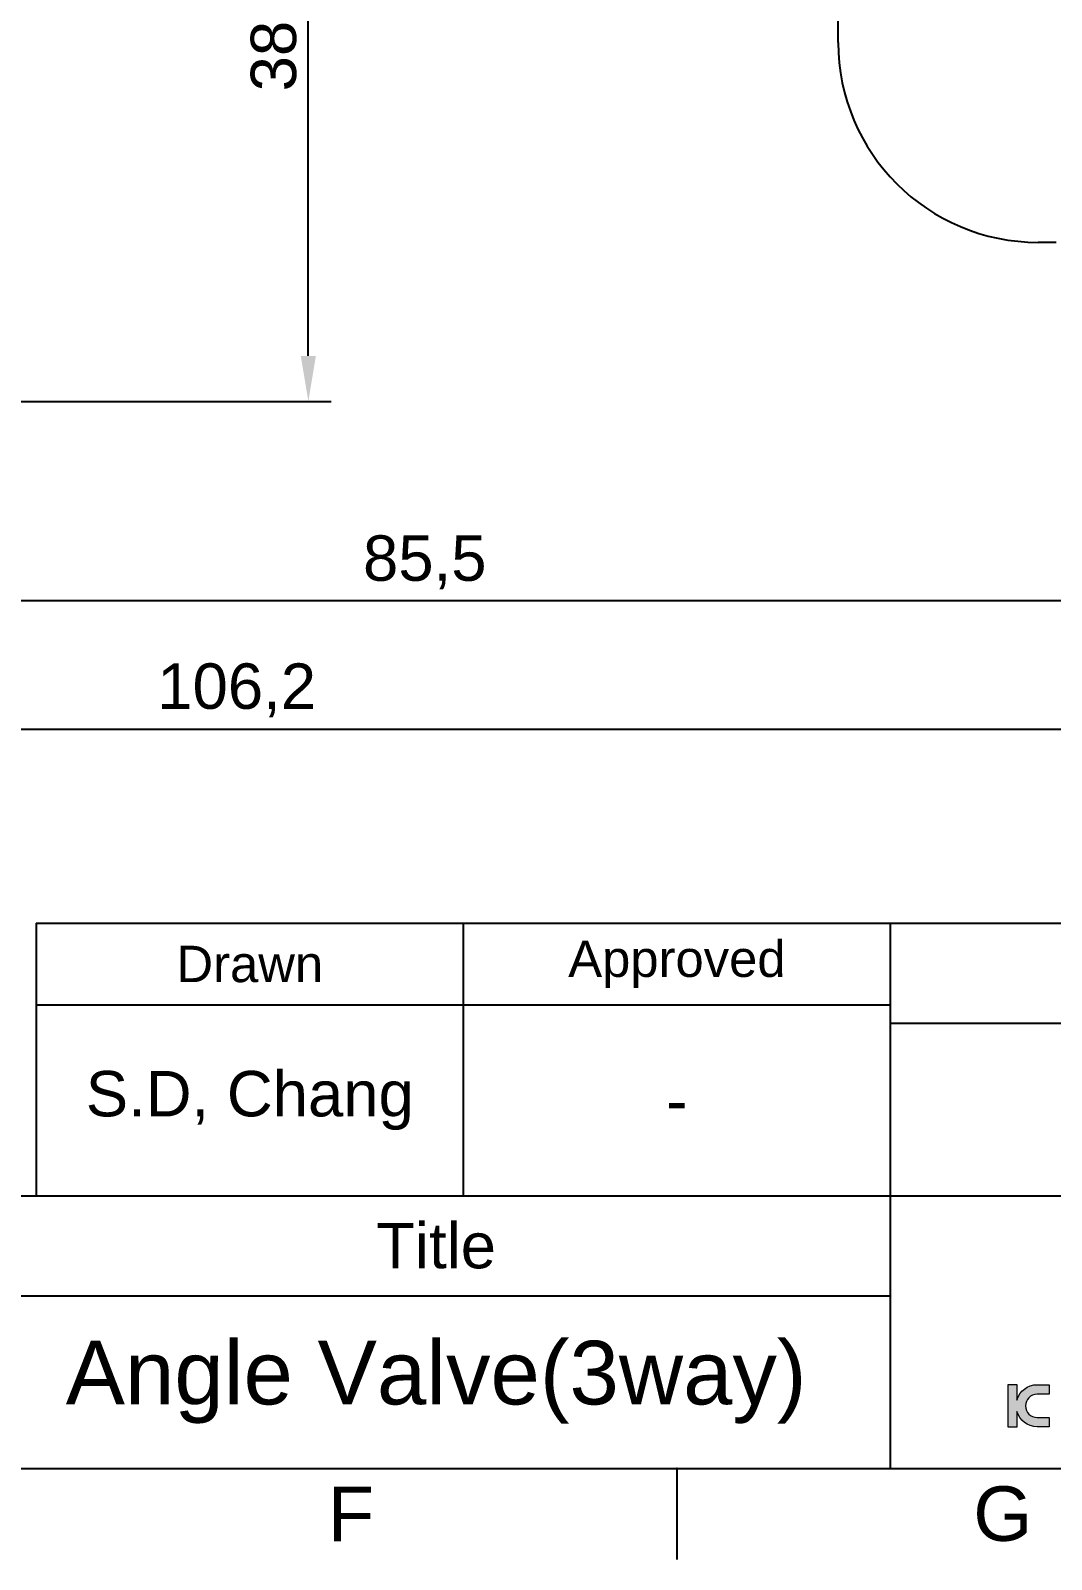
# Model space of a CAD drawing. Header units: millimetres. Extents: x 3143 to 4464, y 357 to 865.
# Drawn here: x 3327.8 to 3383.9, y 356.8 to 440.9 of the extents above; entities that cross this region are included whole.
import ezdxf

# ---------------------------------------------------------------- set-up
doc = ezdxf.new("R2010")
doc.units = ezdxf.units.MM
doc.header["$LTSCALE"] = 0.1
doc.linetypes.add('CENTERX2', pattern=[101.6, 63.5, -12.7, 12.7, -12.7])
for name, color, linetype in [('DIM', 3, 'Continuous'), ('FORM', 7, 'Continuous'), ('TEXT', 2, 'Continuous')]:
    doc.layers.add(name, color=color, linetype=linetype)
doc.styles.get("Standard").update_dxf_attribs({"font": 'arial_0.ttf'})
doc.dimstyles.new('ISO-25', dxfattribs={"dimtxt": 2.5, "dimasz": 2.5, "dimexe": 1.25, "dimexo": 0.625, "dimtad": 1, "dimtxsty": 'Standard', "dimcen": 2.5, "dimadec": 0, "dimazin": 0, "dimtfac": 1, "dimtmove": 0, "dimatfit": 3, "dimfxl": 1, "dimarcsym": 0})

# ---------------------------------------------------------------- blocks, each defined once
blk = doc.blocks.new('*D128')
at = {"layer": 'Defpoints', "color": 0, "transparency": 16777216}
for p in [(3337.202, 458.479), (3343.045, 458.479), (3318.76, 420.479)]:
    blk.add_point(p, dxfattribs=at)
at = {"layer": 'DIM', "color": 0, "lineweight": -2, "transparency": 16777216}
for p, q in [((3337.827, 458.479), (3344.295, 458.479)), ((3343.045, 422.979), (3343.045, 455.979)), ((3319.385, 420.479), (3344.295, 420.479))]:
    blk.add_line(p, q, dxfattribs=at)
at = {"layer": 'DIM', "color": 0, "transparency": 16777216}
for points in [[(3342.628, 455.979), (3343.461, 455.979), (3343.045, 458.479)], [(3342.628, 422.979), (3343.461, 422.979), (3343.045, 420.479)]]:
    blk.add_solid(points, dxfattribs=at)
at = {"layer": 'DIM', "color": 0, "transparency": 16777216, "insert": (3341.142, 439.479), "char_height": 2.5, "attachment_point": 5, "rotation": 90}
blk.add_mtext('38', dxfattribs=at)
blk = doc.blocks.new('*D133')
at = {"layer": 'Defpoints', "color": 0, "transparency": 16777216}
for p in [(3392.202, 449.164), (3306.702, 417.48), (3306.702, 409.497)]:
    blk.add_point(p, dxfattribs=at)
at = {"layer": 'DIM', "color": 0, "lineweight": -2, "transparency": 16777216}
for p, q in [((3392.202, 448.539), (3392.202, 408.247)), ((3306.702, 416.855), (3306.702, 408.247)), ((3389.702, 409.497), (3309.202, 409.497))]:
    blk.add_line(p, q, dxfattribs=at)
at = {"layer": 'DIM', "color": 0, "transparency": 16777216}
for points in [[(3309.202, 409.914), (3309.202, 409.081), (3306.702, 409.497)], [(3389.702, 409.914), (3389.702, 409.081), (3392.202, 409.497)]]:
    blk.add_solid(points, dxfattribs=at)
at = {"layer": 'DIM', "color": 0, "transparency": 16777216, "insert": (3349.452, 411.625), "char_height": 2.5, "attachment_point": 5}
blk.add_mtext('85,5', dxfattribs=at)
blk = doc.blocks.new('*D135')
at = {"layer": 'Defpoints', "color": 0, "transparency": 16777216}
for p in [(3286.002, 432.479), (3392.202, 429.229), (3392.202, 402.452)]:
    blk.add_point(p, dxfattribs=at)
at = {"layer": 'DIM', "color": 0, "lineweight": -2, "transparency": 16777216}
for p, q in [((3286.002, 431.854), (3286.002, 401.202)), ((3392.202, 428.604), (3392.202, 401.202)), ((3288.502, 402.452), (3389.702, 402.452))]:
    blk.add_line(p, q, dxfattribs=at)
at = {"layer": 'DIM', "color": 0, "transparency": 16777216}
for points in [[(3288.502, 402.869), (3288.502, 402.036), (3286.002, 402.452)], [(3389.702, 402.869), (3389.702, 402.036), (3392.202, 402.452)]]:
    blk.add_solid(points, dxfattribs=at)
at = {"layer": 'DIM', "color": 0, "transparency": 16777216, "insert": (3339.102, 404.58), "char_height": 2.5, "attachment_point": 5}
blk.add_mtext('106,2', dxfattribs=at)

msp = doc.modelspace()

# ---------------------------------------------------------------- hatches: boundary and pattern name
at = {"layer": 'TEXT'}
h = msp.add_hatch(color=2, dxfattribs=at)
h.dxf.hatch_style = 2
edge = h.paths.add_edge_path()
edge.add_spline(control_points=[(3382.037, 365.529), (3382.037, 365.529), (3382.037, 366.393), (3382.037, 366.393), (3382.037, 366.393), (3381.544, 366.393), (3381.544, 366.393), (3381.544, 366.393), (3381.544, 364.043), (3381.544, 364.043), (3381.544, 364.043), (3382.037, 364.043), (3382.037, 364.043), (3382.037, 364.043), (3382.037, 364.909), (3382.037, 364.909), (3382.172, 364.42), (3382.618, 364.06), (3383.152, 364.06), (3383.152, 364.06), (3383.817, 364.06), (3383.817, 364.06), (3383.817, 364.06), (3383.817, 364.571), (3383.817, 364.571), (3383.817, 364.571), (3383.144, 364.571), (3383.144, 364.571), (3382.79, 364.571), (3382.505, 364.857), (3382.505, 365.209), (3382.505, 365.564), (3382.79, 365.849), (3383.144, 365.849), (3383.144, 365.849), (3383.817, 365.849), (3383.817, 365.849), (3383.817, 365.849), (3383.817, 366.377), (3383.817, 366.377), (3383.817, 366.377), (3383.152, 366.377), (3383.152, 366.377), (3382.618, 366.377), (3382.172, 366.018), (3382.037, 365.529)], knot_values=[0, 0, 0, 0, 1, 1, 1, 2, 2, 2, 3, 3, 3, 4, 4, 4, 5, 5, 5, 6, 6, 6, 7, 7, 7, 8, 8, 8, 9, 9, 9, 10, 10, 10, 11, 11, 11, 12, 12, 12, 13, 13, 13, 14, 14, 14, 15, 15, 15, 15], degree=3, periodic=0)

# ---------------------------------------------------------------- linework, layer by layer
for p, q in [((3372.202, 440.229), (3372.202, 476.729)), ((3384.202, 429.229), (3383.202, 429.229)), ((3328.075, 391.762), (3328.075, 376.762))]:
    msp.add_line(p, q)
msp.add_arc((3383.202, 440.229), 11, 180, 270)
at = {"layer": 'FORM'}
for p, q in [((3328.075, 391.762), (3435.075, 391.762)), ((3351.575, 376.762), (3351.575, 391.762)), ((3375.075, 376.762), (3375.075, 391.762)), ((3375.075, 387.262), (3328.075, 387.262)), ((3375.075, 386.262), (3435.075, 386.262)), ((3235.081, 376.762), (3435.075, 376.762)), ((3375.075, 361.762), (3375.075, 376.762)), ((3235.081, 371.262), (3375.075, 371.262)), ((3148.075, 361.762), (3435.075, 361.762)), ((3363.325, 361.762), (3363.325, 356.762))]:
    msp.add_line(p, q, dxfattribs=at)
msp.add_point((3363.325, 361.762), dxfattribs=at)
at = {"layer": 'TEXT', "lineweight": 0}
msp.add_open_spline([(3382.037, 365.529), (3382.037, 365.529), (3382.037, 366.393), (3382.037, 366.393), (3382.037, 366.393), (3381.544, 366.393), (3381.544, 366.393), (3381.544, 366.393), (3381.544, 364.043), (3381.544, 364.043), (3381.544, 364.043), (3382.037, 364.043), (3382.037, 364.043), (3382.037, 364.043), (3382.037, 364.909), (3382.037, 364.909), (3382.172, 364.42), (3382.618, 364.06), (3383.152, 364.06), (3383.152, 364.06), (3383.817, 364.06), (3383.817, 364.06), (3383.817, 364.06), (3383.817, 364.571), (3383.817, 364.571), (3383.817, 364.571), (3383.144, 364.571), (3383.144, 364.571), (3382.79, 364.571), (3382.505, 364.857), (3382.505, 365.209), (3382.505, 365.564), (3382.79, 365.849), (3383.144, 365.849), (3383.144, 365.849), (3383.817, 365.849), (3383.817, 365.849), (3383.817, 365.849), (3383.817, 366.377), (3383.817, 366.377), (3383.817, 366.377), (3383.152, 366.377), (3383.152, 366.377), (3382.618, 366.377), (3382.172, 366.018), (3382.037, 365.529)], degree=3, knots=[0, 0, 0, 0, 1, 1, 1, 2, 2, 2, 3, 3, 3, 4, 4, 4, 5, 5, 5, 6, 6, 6, 7, 7, 7, 8, 8, 8, 9, 9, 9, 10, 10, 10, 11, 11, 11, 12, 12, 12, 13, 13, 13, 14, 14, 14, 15, 15, 15, 15], dxfattribs=at)
at = {"layer": 'TEXT'}
msp.add_point((3351.575, 387.262), dxfattribs=at)

# ---------------------------------------------------------------- texts
at = {"layer": 'FORM', "char_height": 3, "attachment_point": 5}
for s, insert in [('F', (3345.387, 359.262)), ('G', (3381.262, 359.262))]:
    msp.add_mtext_dynamic_manual_height_columns(s, width=5, gutter_width=12.5, heights=[0], dxfattribs=dict(at, insert=insert))
at = {"layer": 'TEXT', "attachment_point": 5}
for s, width, insert, char_height in [('Drawn', 23.5, (3339.825, 389.512), 2), ('Approved', 23.5, (3363.325, 389.512), 2), ('S.D, Chang', 23.5, (3339.825, 382.012), 2.5), ('-', 23.5, (3363.325, 382.012), 2.5), ('Title', 50, (3350.075, 374.012), 2.5)]:
    msp.add_mtext_dynamic_manual_height_columns(s, width=width, gutter_width=12.5, heights=[0], dxfattribs=dict(at, insert=insert, char_height=char_height))
at = {"layer": 'TEXT', "linetype": 'CENTERX2', "insert": (3350.075, 366.512), "char_height": 3.5, "attachment_point": 5}
msp.add_mtext_dynamic_manual_height_columns('Angle Valve(3way)', width=50, gutter_width=12.5, heights=[0], dxfattribs=at)

# ---------------------------------------------------------------- dimensions: what is measured, and where the dimension line sits
at = {"layer": 'DIM'}
dim = msp.add_linear_dim(base=(3343.045, 458.479), p1=(3318.76, 420.479), p2=(3337.202, 458.479), angle=90, dimstyle='ISO-25', dxfattribs=at)
dim.commit()
dim.dimension.update_dxf_attribs({"geometry": '*D128', "text_midpoint": (3341.142, 439.479)})
for base, p1, p2, picture, middle in [((3306.702, 409.497), (3392.202, 449.164), (3306.702, 417.48), '*D133', (3349.452, 411.625)), ((3392.202, 402.452), (3286.002, 432.479), (3392.202, 429.229), '*D135', (3339.102, 404.58))]:
    dim = msp.add_linear_dim(base=base, p1=p1, p2=p2, dimstyle='ISO-25', dxfattribs=at)
    dim.commit()
    dim.dimension.update_dxf_attribs({"geometry": picture, "text_midpoint": middle})

doc.saveas('drawing.dxf')
